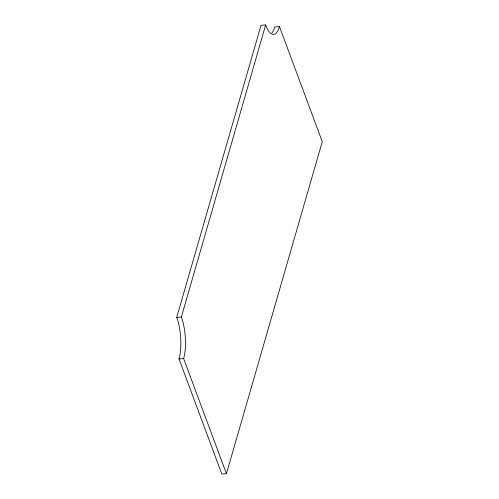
<?xml version="1.0" encoding="UTF-8"?>
<svg xmlns="http://www.w3.org/2000/svg" width="499" height="499" viewBox="0 0 499 499"><rect width="100%" height="100%" fill="white"/><g stroke="black" fill="none" stroke-linecap="round" stroke-linejoin="round"><path stroke-width="0.75" d="M176.733 317.383L261.039 25.299L265.668 24.95A29.485 9.656 85.7 0 0 279.459 26.584L322.267 141.697L226.44 473.701L221.812 474.05L179.004 358.937A29.485 9.656 85.7 0 0 176.733 317.383L181.362 317.033L265.668 24.95M279.459 26.584L274.83 26.94A29.485 9.656 85.7 0 1 272.017 32.934M179.004 358.937L183.632 358.588L226.44 473.701M181.362 317.033A29.485 9.656 85.7 0 1 183.632 358.588"/></g></svg>
